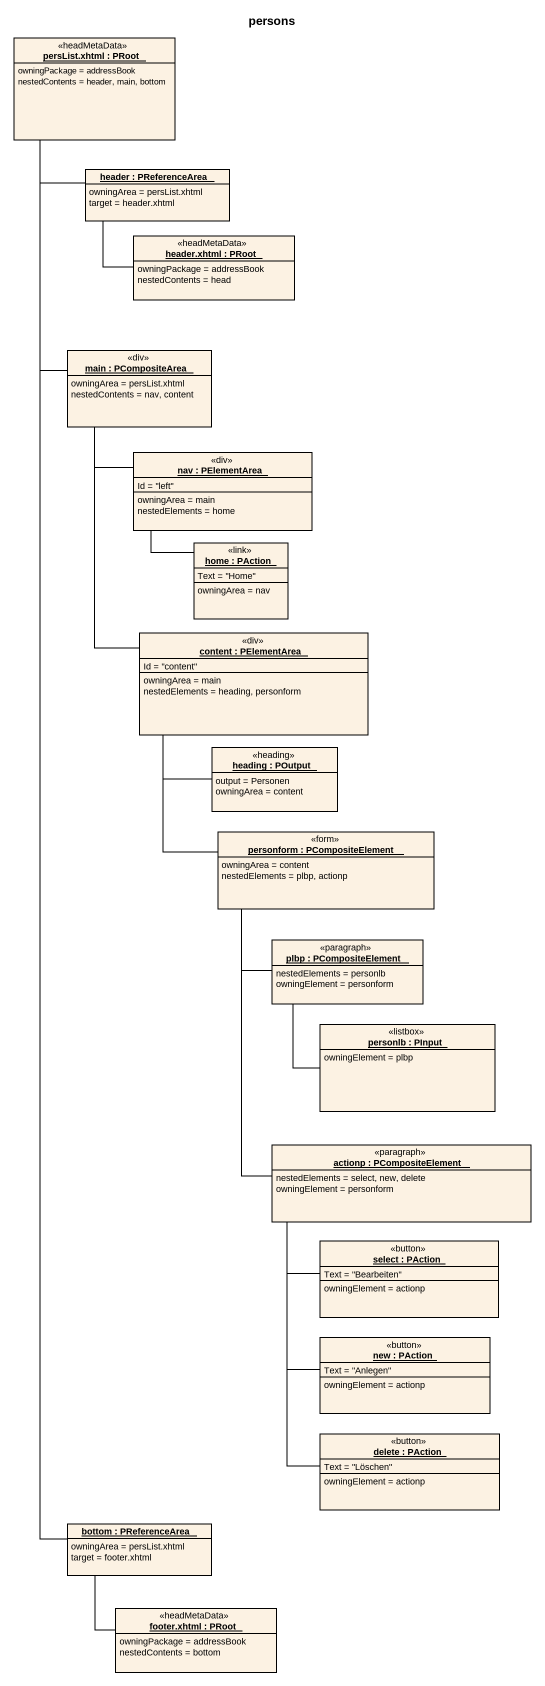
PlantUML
@startuml
title persons
hide circle
hide empty members
object "persList.xhtml : PRoot" as persList_xhtml <<headMetaData>> {
  owningPackage = addressBook
  nestedContents = header, main, bottom
}
object "header : PReferenceArea" as header_ {
  owningArea = persList.xhtml
  target = header.xhtml
}
object "header.xhtml : PRoot" as header_xhtml <<headMetaData>> {
  owningPackage = addressBook
  nestedContents = head
}
object "main : PCompositeArea" as main <<div>> {
  owningArea = persList.xhtml
  nestedContents = nav, content
}
object "nav : PElementArea" as nav <<div>> {
  Id = "left"
  --
  owningArea = main
  nestedElements = home
}
object "home : PAction" as home <<link>> {
  Text = "Home"
  --
  owningArea = nav
}
object "content : PElementArea" as content <<div>> {
  Id = "content"
  --
  owningArea = main
  nestedElements = heading, personform
}
object "heading : POutput" as heading <<heading>> {
  output = Personen
  owningArea = content
}
object "personform : PCompositeElement" as personform <<form>> {
  owningArea = content
  nestedElements = plbp, actionp
}
object "plbp : PCompositeElement" as plbp <<paragraph>> {
  nestedElements = personlb
  owningElement = personform
}
object "personlb : PInput" as personlb <<listbox>> {
  owningElement = plbp
}
object "actionp : PCompositeElement" as actionp <<paragraph>> {
  nestedElements = select, new, delete
  owningElement = personform
}
object "select : PAction" as select <<button>> {
  Text = "Bearbeiten"
  --
  owningElement = actionp
}
object "new : PAction" as new <<button>> {
  Text = "Anlegen"
  --
  owningElement = actionp
}
object "delete : PAction" as delete <<button>> {
  Text = "Löschen"
  --
  owningElement = actionp
}
object "bottom : PReferenceArea" as bottom_ {
  owningArea = persList.xhtml
  target = footer.xhtml
}
object "footer.xhtml : PRoot" as footer_xhtml <<headMetaData>> {
  owningPackage = addressBook
  nestedContents = bottom
}
header_ -up- persList_xhtml
header_xhtml -up- header_
main -up- persList_xhtml
nav -up- main
home -up- nav
content -up- main
heading -up- content
personform -up- content
plbp -up- personform
personlb -up- plbp
actionp -up- personform
select -up- actionp
new -up- actionp
delete -up- actionp
bottom_ -up- persList_xhtml
bottom_ -- footer_xhtml
@enduml
